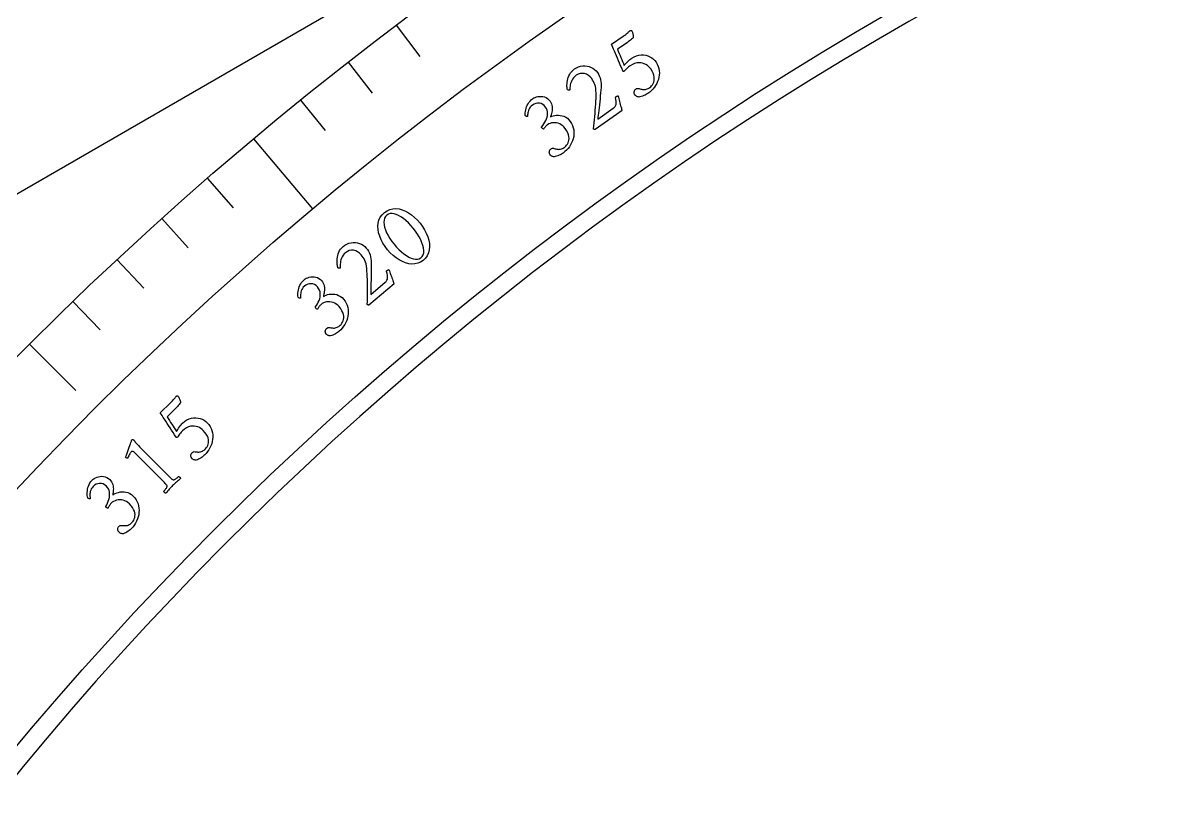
# Model space of a CAD drawing. Header units: millimetres. Extents: x -105 to 105, y -105 to 128.
# Drawn here: x -74.06 to -39.51, y 60.31 to 83.49 of the extents above; entities that cross this region are included whole.
import ezdxf

# ---------------------------------------------------------------- set-up
doc = ezdxf.new("R2010")
doc.units = ezdxf.units.MM
for name, color, linetype in [('CUT_INNER', 6, 'Continuous'), ('CUT_OUTER', 1, 'Continuous'), ('ENGRAVE', 7, 'Continuous'), ('ENGRAVE_FINE', 8, 'Continuous'), ('TEXT', 5, 'Continuous')]:
    doc.layers.add(name, color=color, linetype=linetype)

msp = doc.modelspace()

# ---------------------------------------------------------------- linework, layer by layer
at = {"layer": 'CUT_INNER'}
msp.add_arc((0, 0), 96.075, 98.085938, 87.539062, dxfattribs=at)
at = {"layer": 'CUT_OUTER'}
msp.add_lwpolyline([(30.8079, 103.6071), (32.4928, 102.4838), (76.8653, 76.8653), (105, 28.1347), (105, -28.1347), (76.8653, -76.8653), (28.1347, -105), (-28.1347, -105), (-76.8653, -76.8653), (-105, -28.1347), (-105, 28.1347), (-76.8653, 76.8653), (-32.6892, 102.3704), (-32.4055, 102.6778), (-32.4029, 102.6804), (-32.3998, 102.6824), (-30.8138, 103.6069)], dxfattribs=at)
at = {"layer": 'ENGRAVE'}
for points in [[(-67.1485, 80.0244), (-65.3815, 77.9187)], [(-73.8676, 73.8676), (-72.4792, 72.4792)]]:
    msp.add_lwpolyline(points, dxfattribs=at)
for radius in [104.4645, 101.7156, 96.6105]:
    msp.add_circle((0, 0), radius, dxfattribs=at)
at = {"layer": 'ENGRAVE_FINE'}
for points in [[(-62.8683, 83.4291), (-62.1593, 82.4882)], [(-64.3148, 82.3191), (-63.5895, 81.3908)], [(-65.7416, 81.1842), (-65.0002, 80.2686)], [(-68.5349, 78.8404), (-67.762, 77.9512)], [(-69.9004, 77.6323), (-69.1121, 76.7568)], [(-71.2446, 76.4005), (-70.4412, 75.5389)], [(-72.5671, 75.1455), (-71.7488, 74.298)]]:
    msp.add_lwpolyline(points, dxfattribs=at)
at = {"layer": 'TEXT'}
for points in [[(-55.8074, 82.4411), (-55.7365, 82.4833), (-55.6655, 82.514), (-55.5946, 82.533), (-55.5236, 82.5405), (-55.4542, 82.5382), (-55.3877, 82.5279), (-55.3241, 82.5097), (-55.2634, 82.4835), (-55.2073, 82.4507), (-55.1575, 82.4126), (-55.1139, 82.3693), (-55.0765, 82.3207), (-55.0399, 82.2589), (-55.0118, 82.1957), (-54.9922, 82.1309), (-54.981, 82.0647), (-54.9775, 81.9982), (-54.9805, 81.9325), (-54.9903, 81.8676), (-55.0067, 81.8035), (-55.0291, 81.741), (-55.0567, 81.6808), (-55.0897, 81.6231), (-55.128, 81.5676), (-55.1707, 81.5155), (-55.2171, 81.4674), (-55.2671, 81.4235), (-55.3209, 81.3837), (-55.3458, 81.368), (-55.3747, 81.3519), (-55.4077, 81.3356), (-55.4446, 81.319), (-55.4834, 81.3038), (-55.5218, 81.2916), (-55.56, 81.2826), (-55.5978, 81.2766), (-55.6066, 81.2777), (-55.6182, 81.2805), (-55.6326, 81.2848), (-55.65, 81.2907), (-55.6677, 81.2984), (-55.6831, 81.3081), (-55.6964, 81.3197), (-55.7074, 81.3332), (-55.7222, 81.3587), (-55.7314, 81.3844), (-55.7353, 81.4103), (-55.7337, 81.4363), (-55.7275, 81.4608), (-55.7175, 81.482), (-55.7038, 81.5001), (-55.6863, 81.5149), (-55.6618, 81.5282), (-55.6367, 81.535), (-55.6109, 81.5354), (-55.5845, 81.5293), (-55.558, 81.5206), (-55.5321, 81.513), (-55.5069, 81.5066), (-55.4821, 81.5013), (-55.4537, 81.4977), (-55.4253, 81.4978), (-55.3971, 81.5015), (-55.3689, 81.509), (-55.3414, 81.5191), (-55.3153, 81.5308), (-55.2903, 81.5441), (-55.2667, 81.5589), (-55.2367, 81.5824), (-55.2094, 81.6105), (-55.185, 81.6431), (-55.1634, 81.6801), (-55.1465, 81.7215), (-55.1359, 81.7669), (-55.1319, 81.8163), (-55.1343, 81.8698), (-55.1449, 81.9269), (-55.1656, 81.9872), (-55.1964, 82.0507), (-55.2372, 82.1173), (-55.2652, 82.1539), (-55.2985, 82.188), (-55.337, 82.2198), (-55.3808, 82.249), (-55.429, 82.2737), (-55.4808, 82.2914), (-55.5362, 82.3023), (-55.5952, 82.3063), (-55.6571, 82.3009), (-55.7213, 82.2835), (-55.7876, 82.2542), (-55.856, 82.213), (-55.8768, 82.1979), (-55.8999, 82.1792), (-55.9255, 82.1568), (-55.9534, 82.1307), (-55.9802, 82.1042), (-56.002, 82.0803), (-56.019, 82.059), (-56.0311, 82.0405), (-56.0351, 82.0387), (-56.0399, 82.0384), (-56.0455, 82.0396), (-56.0519, 82.0422), (-56.0583, 82.0459), (-56.0641, 82.0503), (-56.0693, 82.0554), (-56.0737, 82.0611), (-56.1059, 82.1369), (-56.138, 82.2128), (-56.1701, 82.2886), (-56.2022, 82.3645), (-56.2337, 82.4391), (-56.2641, 82.5111), (-56.2934, 82.5806), (-56.3216, 82.6474), (-56.3481, 82.7099), (-56.3724, 82.7661), (-56.3944, 82.8161), (-56.4141, 82.8598), (-56.0596, 83.1001), (-56.035, 83.1171), (-56.0104, 83.135), (-55.986, 83.1536), (-55.9617, 83.1731), (-55.9386, 83.1923), (-55.9177, 83.2102), (-55.899, 83.2268), (-55.8827, 83.2421), (-55.8693, 83.2549), (-55.8598, 83.2641), (-55.8541, 83.2696), (-55.8522, 83.2714), (-55.8439, 83.2719), (-55.8362, 83.2724), (-55.8293, 83.2729), (-55.823, 83.2733), (-55.8174, 83.2731), (-55.8124, 83.2716), (-55.8081, 83.2687), (-55.8045, 83.2645), (-55.8016, 83.259), (-55.7979, 83.2499), (-55.7933, 83.2372), (-55.7878, 83.2209), (-55.7821, 83.202), (-55.7769, 83.1818), (-55.772, 83.1602), (-55.7675, 83.1372), (-55.7641, 83.1139), (-55.7622, 83.0913), (-55.7619, 83.0694), (-55.7632, 83.0482), (-55.7874, 83.0284), (-55.8141, 83.0069), (-55.8433, 82.9838), (-55.8749, 82.959), (-55.9094, 82.9326), (-55.9475, 82.9047), (-55.989, 82.8753), (-56.0339, 82.8445), (-56.2353, 82.7079), (-56.2098, 82.6468), (-56.1838, 82.5854), (-56.1574, 82.5236), (-56.1304, 82.4614), (-56.1037, 82.3998), (-56.0781, 82.3394), (-56.0536, 82.2802), (-56.0302, 82.2224), (-56.0102, 82.2496), (-55.9859, 82.2787), (-55.9573, 82.3096), (-55.9243, 82.3423), (-55.8906, 82.3738), (-55.8599, 82.4007), (-55.8322, 82.4231), (-55.8074, 82.4411)], [(-56.2136, 81.3093), (-56.2051, 81.2709), (-56.1956, 81.2303), (-56.1849, 81.1875), (-56.1732, 81.1426), (-56.1611, 81.0975), (-56.1494, 81.0542), (-56.1379, 81.0127), (-56.1268, 80.9729), (-56.1168, 80.9372), (-56.1085, 80.9079), (-56.1019, 80.885), (-56.0971, 80.8685), (-56.9053, 80.3018), (-56.9109, 80.302), (-56.9172, 80.3028), (-56.9242, 80.3043), (-56.9318, 80.3064), (-56.9391, 80.309), (-56.9451, 80.3118), (-56.9497, 80.315), (-56.9529, 80.3184), (-56.9432, 80.409), (-56.9337, 80.5012), (-56.9243, 80.595), (-56.915, 80.6905), (-56.9063, 80.7863), (-56.8985, 80.8809), (-56.8916, 80.9744), (-56.8855, 81.0668), (-56.8807, 81.1562), (-56.8774, 81.241), (-56.8757, 81.321), (-56.8756, 81.3963), (-56.8785, 81.4707), (-56.8854, 81.5372), (-56.8966, 81.5959), (-56.9119, 81.6468), (-56.9309, 81.6932), (-56.9531, 81.7388), (-56.9785, 81.7835), (-57.0071, 81.8274), (-57.0521, 81.882), (-57.1029, 81.9253), (-57.1597, 81.9573), (-57.2224, 81.978), (-57.287, 81.9862), (-57.3495, 81.9805), (-57.4098, 81.9611), (-57.4681, 81.9279), (-57.5121, 81.8932), (-57.5496, 81.8554), (-57.5804, 81.8147), (-57.6045, 81.771), (-57.6233, 81.7265), (-57.6381, 81.6835), (-57.649, 81.642), (-57.6558, 81.6019), (-57.6599, 81.5653), (-57.6624, 81.5342), (-57.6635, 81.5088), (-57.663, 81.4889), (-57.671, 81.4846), (-57.6806, 81.4823), (-57.6916, 81.4817), (-57.7043, 81.483), (-57.7163, 81.4854), (-57.7256, 81.4882), (-57.7322, 81.4913), (-57.7361, 81.4947), (-57.7398, 81.511), (-57.7431, 81.5334), (-57.7458, 81.5617), (-57.7479, 81.596), (-57.7484, 81.6348), (-57.7462, 81.6764), (-57.7411, 81.7209), (-57.7333, 81.7682), (-57.7222, 81.8167), (-57.7073, 81.8647), (-57.6886, 81.9122), (-57.6662, 81.9592), (-57.6389, 82.0043), (-57.6059, 82.046), (-57.567, 82.0844), (-57.5224, 82.1194), (-57.4639, 82.155), (-57.4031, 82.1818), (-57.3399, 82.1996), (-57.2744, 82.2084), (-57.2088, 82.2091), (-57.1452, 82.2022), (-57.0837, 82.1879), (-57.0242, 82.166), (-56.9687, 82.1373), (-56.9191, 82.1022), (-56.8752, 82.0609), (-56.8372, 82.0134), (-56.8049, 81.9619), (-56.7782, 81.9087), (-56.757, 81.8539), (-56.7415, 81.7974), (-56.7309, 81.7398), (-56.7247, 81.6813), (-56.7228, 81.6221), (-56.7253, 81.562), (-56.7317, 81.4812), (-56.7392, 81.3971), (-56.7477, 81.3098), (-56.7573, 81.2193), (-56.7673, 81.1286), (-56.777, 81.0406), (-56.7867, 80.9554), (-56.7961, 80.873), (-56.805, 80.796), (-56.8127, 80.7271), (-56.8194, 80.6664), (-56.8251, 80.6138), (-56.3601, 80.9396), (-56.3288, 80.9655), (-56.3045, 80.9948), (-56.2872, 81.0275), (-56.277, 81.0636), (-56.2726, 81.104), (-56.2731, 81.1498), (-56.2783, 81.201), (-56.2884, 81.2575), (-56.2893, 81.2663), (-56.2869, 81.2747), (-56.2811, 81.2827), (-56.2719, 81.2904), (-56.2675, 81.293), (-56.2614, 81.2959), (-56.2538, 81.2989), (-56.2445, 81.3022), (-56.2349, 81.3053), (-56.2266, 81.3074), (-56.2195, 81.3088), (-56.2136, 81.3093)], [(-58.7754, 81.2273), (-58.7429, 81.2475), (-58.7058, 81.2644), (-58.6641, 81.2781), (-58.6178, 81.2886), (-58.569, 81.2945), (-58.5199, 81.2944), (-58.4704, 81.2885), (-58.4207, 81.2767), (-58.3727, 81.2578), (-58.3287, 81.2307), (-58.2886, 81.1954), (-58.2524, 81.1518), (-58.2287, 81.1138), (-58.2107, 81.0741), (-58.1985, 81.0325), (-58.192, 80.989), (-58.19, 80.945), (-58.1913, 80.9018), (-58.1958, 80.8594), (-58.2037, 80.8178), (-58.2133, 80.7783), (-58.2233, 80.7421), (-58.2337, 80.7093), (-58.2444, 80.6799), (-58.2052, 80.6975), (-58.1616, 80.7115), (-58.1136, 80.7219), (-58.0612, 80.7286), (-58.0065, 80.7303), (-57.9515, 80.7256), (-57.8963, 80.7146), (-57.8408, 80.6971), (-57.787, 80.6718), (-57.7369, 80.6374), (-57.6904, 80.5938), (-57.6476, 80.5411), (-57.6091, 80.4805), (-57.579, 80.4182), (-57.5574, 80.3541), (-57.5441, 80.2883), (-57.5385, 80.2219), (-57.5395, 80.1561), (-57.5472, 80.0909), (-57.5615, 80.0263), (-57.5819, 79.9631), (-57.6077, 79.9022), (-57.6388, 79.8434), (-57.6753, 79.7868), (-57.7164, 79.7333), (-57.7612, 79.6838), (-57.8099, 79.6383), (-57.8623, 79.5969), (-57.8867, 79.5803), (-57.9151, 79.5634), (-57.9475, 79.546), (-57.9839, 79.5283), (-58.0222, 79.5118), (-58.0603, 79.4985), (-58.0981, 79.4882), (-58.1357, 79.481), (-58.1445, 79.4819), (-58.1562, 79.4843), (-58.1708, 79.4881), (-58.1883, 79.4935), (-58.2062, 79.5007), (-58.222, 79.5098), (-58.2356, 79.521), (-58.2471, 79.5342), (-58.2626, 79.5592), (-58.2727, 79.5846), (-58.2773, 79.6103), (-58.2765, 79.6364), (-58.2711, 79.661), (-58.2618, 79.6826), (-58.2487, 79.7011), (-58.2317, 79.7164), (-58.2076, 79.7305), (-58.1827, 79.7381), (-58.1569, 79.7393), (-58.1304, 79.7341), (-58.1036, 79.7262), (-58.0776, 79.7194), (-58.0521, 79.7138), (-58.0272, 79.7093), (-57.9987, 79.7066), (-57.9703, 79.7076), (-57.9422, 79.7122), (-57.9143, 79.7206), (-57.8871, 79.7316), (-57.8613, 79.7441), (-57.8369, 79.7581), (-57.8137, 79.7736), (-57.7844, 79.7981), (-57.7581, 79.8271), (-57.7347, 79.8604), (-57.7143, 79.8981), (-57.6986, 79.94), (-57.6896, 79.9857), (-57.6871, 80.0352), (-57.6911, 80.0886), (-57.7036, 80.1454), (-57.7262, 80.205), (-57.7589, 80.2675), (-57.8018, 80.3328), (-57.8378, 80.3771), (-57.8771, 80.4147), (-57.9198, 80.4457), (-57.9658, 80.4699), (-58.0137, 80.4877), (-58.062, 80.4996), (-58.1108, 80.5054), (-58.1601, 80.5053), (-58.2082, 80.499), (-58.2535, 80.4867), (-58.296, 80.4682), (-58.3356, 80.4435), (-58.3542, 80.4289), (-58.3719, 80.4126), (-58.3887, 80.3948), (-58.4045, 80.3753), (-58.4191, 80.3564), (-58.432, 80.3399), (-58.4434, 80.3259), (-58.4532, 80.3145), (-58.4667, 80.3199), (-58.4791, 80.3275), (-58.4903, 80.3372), (-58.5004, 80.3492), (-58.5057, 80.3571), (-58.5095, 80.3643), (-58.5119, 80.3707), (-58.5129, 80.3764), (-58.4757, 80.4219), (-58.4416, 80.4691), (-58.4106, 80.5181), (-58.3828, 80.5689), (-58.3596, 80.6207), (-58.3426, 80.6727), (-58.332, 80.725), (-58.3275, 80.7774), (-58.3309, 80.8296), (-58.3437, 80.8812), (-58.3657, 80.9322), (-58.3971, 80.9825), (-58.4333, 81.0241), (-58.4747, 81.0559), (-58.5216, 81.0781), (-58.5737, 81.0904), (-58.628, 81.0924), (-58.6813, 81.0833), (-58.7334, 81.0633), (-58.7845, 81.0321), (-58.819, 81.0038), (-58.8479, 80.9729), (-58.8713, 80.9394), (-58.8892, 80.9034), (-58.9027, 80.867), (-58.9132, 80.8324), (-58.9205, 80.7995), (-58.9248, 80.7684), (-58.9276, 80.7409), (-58.9302, 80.7186), (-58.9328, 80.7016), (-58.9354, 80.6898), (-58.9409, 80.6874), (-58.948, 80.687), (-58.9566, 80.6887), (-58.9667, 80.6924), (-58.9769, 80.6977), (-58.986, 80.7038), (-58.9938, 80.7108), (-59.0005, 80.7186), (-59.001, 80.7597), (-58.9987, 80.8022), (-58.9934, 80.8462), (-58.9852, 80.8915), (-58.9738, 80.9374), (-58.9585, 80.9828), (-58.9394, 81.0278), (-58.9165, 81.0724), (-58.8891, 81.1153), (-58.8564, 81.1554), (-58.8185, 81.1928), (-58.7754, 81.2273)], [(-63.2247, 77.8104), (-63.1432, 77.8665), (-63.0579, 77.9051), (-62.9688, 77.9264), (-62.8761, 77.9302), (-62.7816, 77.9186), (-62.6872, 77.8934), (-62.593, 77.8546), (-62.4989, 77.8023), (-62.4069, 77.7383), (-62.3188, 77.6648), (-62.2348, 77.5818), (-62.1547, 77.4892), (-62.0818, 77.3909), (-62.0191, 77.2907), (-61.9666, 77.1886), (-61.9244, 77.0847), (-61.8936, 76.9814), (-61.8757, 76.8809), (-61.8704, 76.7833), (-61.878, 76.6885), (-61.8998, 76.5991), (-61.9374, 76.5173), (-61.9908, 76.4433), (-62.0599, 76.3769), (-62.1372, 76.3243), (-62.2194, 76.2882), (-62.3066, 76.2686), (-62.3988, 76.2654), (-62.4937, 76.2769), (-62.5887, 76.3015), (-62.684, 76.3392), (-62.7794, 76.39), (-62.873, 76.4522), (-62.9625, 76.5242), (-63.0479, 76.6059), (-63.1293, 76.6973), (-63.2034, 76.7947), (-63.2673, 76.8941), (-63.3209, 76.9956), (-63.3642, 77.0992), (-63.3956, 77.2025), (-63.4137, 77.3031), (-63.4185, 77.4011), (-63.4099, 77.4965), (-63.3869, 77.5866), (-63.3484, 77.669), (-63.2943, 77.7436), (-63.2247, 77.8104)], [(-63.1465, 77.7377), (-63.1878, 77.6953), (-63.2171, 77.6449), (-63.2343, 77.5865), (-63.2394, 77.5201), (-63.2336, 77.4478), (-63.218, 77.3713), (-63.1925, 77.2908), (-63.1572, 77.2063), (-63.113, 77.1196), (-63.0609, 77.0327), (-63.0011, 76.9455), (-62.9333, 76.8582), (-62.8618, 76.7755), (-62.7887, 76.7), (-62.7139, 76.6319), (-62.6375, 76.571), (-62.5616, 76.5186), (-62.4884, 76.4761), (-62.4179, 76.4435), (-62.3501, 76.4208), (-62.2869, 76.4094), (-62.2301, 76.4107), (-62.1797, 76.4247), (-62.1357, 76.4515), (-62.0924, 76.4959), (-62.0623, 76.5479), (-62.0455, 76.6076), (-62.0419, 76.675), (-62.05, 76.7482), (-62.0682, 76.8256), (-62.0964, 76.9071), (-62.1347, 76.9927), (-62.1814, 77.0802), (-62.2348, 77.1676), (-62.2948, 77.2548), (-62.3615, 77.3417), (-62.4329, 77.4257), (-62.5052, 77.5017), (-62.5784, 77.5697), (-62.6525, 77.6295), (-62.7259, 77.6804), (-62.7971, 77.7213), (-62.8659, 77.7523), (-62.9325, 77.7733), (-62.995, 77.783), (-63.0515, 77.7804), (-63.102, 77.7653), (-63.1465, 77.7377)], [(-63.0863, 76.1005), (-63.0745, 76.063), (-63.0614, 76.0234), (-63.0471, 75.9818), (-63.0315, 75.938), (-63.0155, 75.8942), (-63, 75.852), (-62.985, 75.8117), (-62.9705, 75.773), (-62.9574, 75.7384), (-62.9465, 75.7099), (-62.938, 75.6876), (-62.9318, 75.6716), (-63.6875, 75.0366), (-63.6931, 75.0363), (-63.6995, 75.0366), (-63.7065, 75.0374), (-63.7144, 75.0389), (-63.7219, 75.0408), (-63.728, 75.0431), (-63.7329, 75.0459), (-63.7364, 75.049), (-63.7346, 75.1401), (-63.7331, 75.2328), (-63.732, 75.3271), (-63.7311, 75.423), (-63.7308, 75.5191), (-63.7312, 75.6141), (-63.7324, 75.7078), (-63.7345, 75.8004), (-63.7375, 75.8899), (-63.7416, 75.9746), (-63.7469, 76.0545), (-63.7534, 76.1296), (-63.7627, 76.2034), (-63.7754, 76.269), (-63.7916, 76.3265), (-63.8113, 76.3759), (-63.8343, 76.4205), (-63.8604, 76.464), (-63.8896, 76.5063), (-63.9219, 76.5475), (-63.9714, 76.598), (-64.0259, 76.6367), (-64.0852, 76.6636), (-64.1495, 76.6788), (-64.2145, 76.6813), (-64.2763, 76.6702), (-64.3348, 76.6456), (-64.3899, 76.6075), (-64.4308, 76.569), (-64.4648, 76.5282), (-64.4919, 76.4849), (-64.5121, 76.4393), (-64.527, 76.3933), (-64.538, 76.3492), (-64.5451, 76.3069), (-64.5485, 76.2663), (-64.5493, 76.2295), (-64.5492, 76.1983), (-64.548, 76.1729), (-64.5458, 76.1531), (-64.5534, 76.1482), (-64.5627, 76.145), (-64.5737, 76.1435), (-64.5864, 76.1437), (-64.5986, 76.1451), (-64.6081, 76.147), (-64.6149, 76.1495), (-64.6191, 76.1525), (-64.6243, 76.1685), (-64.6294, 76.1905), (-64.6346, 76.2185), (-64.6397, 76.2525), (-64.6436, 76.291), (-64.645, 76.3327), (-64.6439, 76.3774), (-64.6402, 76.4253), (-64.6334, 76.4745), (-64.6227, 76.5237), (-64.6082, 76.5726), (-64.59, 76.6214), (-64.5667, 76.6687), (-64.5374, 76.7132), (-64.5021, 76.7547), (-64.4607, 76.7935), (-64.4056, 76.8341), (-64.3473, 76.866), (-64.2859, 76.8893), (-64.2214, 76.9038), (-64.1561, 76.9102), (-64.0921, 76.9089), (-64.0296, 76.8999), (-63.9685, 76.8833), (-63.9107, 76.8595), (-63.8582, 76.829), (-63.8109, 76.7917), (-63.7689, 76.7476), (-63.7322, 76.6991), (-63.7009, 76.6485), (-63.6751, 76.5957), (-63.6547, 76.5408), (-63.6391, 76.4843), (-63.6278, 76.4266), (-63.6208, 76.3677), (-63.618, 76.3077), (-63.6174, 76.2266), (-63.6175, 76.1422), (-63.6184, 76.0545), (-63.62, 75.9635), (-63.6221, 75.8722), (-63.6241, 75.7838), (-63.6263, 75.6981), (-63.6285, 75.6151), (-63.6306, 75.5377), (-63.6324, 75.4684), (-63.6338, 75.4073), (-63.6348, 75.3544), (-63.2, 75.7195), (-63.1711, 75.748), (-63.1494, 75.7793), (-63.135, 75.8134), (-63.128, 75.8502), (-63.1271, 75.8909), (-63.1316, 75.9365), (-63.1413, 75.987), (-63.1563, 76.0425), (-63.158, 76.0511), (-63.1563, 76.0597), (-63.1512, 76.0682), (-63.1427, 76.0766), (-63.1385, 76.0796), (-63.1327, 76.083), (-63.1254, 76.0867), (-63.1164, 76.0908), (-63.1072, 76.0947), (-63.0991, 76.0976), (-63.0921, 76.0995), (-63.0863, 76.1005)], [(-65.6311, 75.7956), (-65.6006, 75.8185), (-65.5651, 75.8386), (-65.5248, 75.8559), (-65.4795, 75.8704), (-65.4314, 75.8805), (-65.3825, 75.8847), (-65.3327, 75.8832), (-65.2821, 75.8757), (-65.2327, 75.8611), (-65.1864, 75.8379), (-65.1434, 75.8062), (-65.1035, 75.7659), (-65.0766, 75.7302), (-65.0553, 75.6922), (-65.0395, 75.6518), (-65.0292, 75.6091), (-65.0234, 75.5654), (-65.0209, 75.5223), (-65.0217, 75.4797), (-65.0259, 75.4375), (-65.0321, 75.3973), (-65.0389, 75.3604), (-65.0464, 75.3268), (-65.0545, 75.2965), (-65.017, 75.3175), (-64.9748, 75.3352), (-64.9279, 75.3498), (-64.8762, 75.361), (-64.8219, 75.3675), (-64.7667, 75.3677), (-64.7107, 75.3614), (-64.6539, 75.3489), (-64.5981, 75.3284), (-64.5452, 75.2984), (-64.4951, 75.2591), (-64.4478, 75.2103), (-64.4042, 75.1533), (-64.3688, 75.0938), (-64.3417, 75.0319), (-64.3227, 74.9674), (-64.3113, 74.9018), (-64.3066, 74.8362), (-64.3086, 74.7706), (-64.3172, 74.705), (-64.3321, 74.6403), (-64.3524, 74.5773), (-64.3783, 74.516), (-64.4097, 74.4564), (-64.446, 74.3996), (-64.4863, 74.3464), (-64.5308, 74.2968), (-64.5794, 74.2509), (-64.6023, 74.2323), (-64.6292, 74.213), (-64.6599, 74.1929), (-64.6946, 74.172), (-64.7313, 74.1523), (-64.7681, 74.1357), (-64.8049, 74.1222), (-64.8417, 74.1117), (-64.8506, 74.1118), (-64.8624, 74.1132), (-64.8773, 74.1157), (-64.8952, 74.1196), (-64.9137, 74.1251), (-64.9302, 74.1329), (-64.9447, 74.1428), (-64.9573, 74.155), (-64.9749, 74.1786), (-64.9872, 74.203), (-64.9941, 74.2282), (-64.9956, 74.2542), (-64.9923, 74.2792), (-64.9849, 74.3015), (-64.9735, 74.3211), (-64.9579, 74.3379), (-64.9351, 74.354), (-64.9109, 74.3637), (-64.8854, 74.3672), (-64.8584, 74.3643), (-64.8311, 74.3587), (-64.8046, 74.3542), (-64.7787, 74.3509), (-64.7535, 74.3486), (-64.7248, 74.3483), (-64.6967, 74.3518), (-64.6691, 74.3589), (-64.642, 74.3697), (-64.6159, 74.383), (-64.5913, 74.3977), (-64.5681, 74.4138), (-64.5464, 74.4313), (-64.5194, 74.4582), (-64.4957, 74.4893), (-64.4753, 74.5246), (-64.4583, 74.5639), (-64.4463, 74.607), (-64.4412, 74.6533), (-64.4431, 74.7029), (-64.4518, 74.7558), (-64.4691, 74.8112), (-64.4968, 74.8686), (-64.5349, 74.928), (-64.5834, 74.9893), (-64.6231, 75.0303), (-64.6655, 75.0644), (-64.7107, 75.0915), (-64.7586, 75.1116), (-64.8079, 75.1252), (-64.8571, 75.1328), (-64.9062, 75.1344), (-64.9553, 75.1299), (-65.0027, 75.1195), (-65.0467, 75.1032), (-65.0874, 75.0811), (-65.1247, 75.0531), (-65.142, 75.0369), (-65.1582, 75.0192), (-65.1734, 74.9999), (-65.1874, 74.9792), (-65.2003, 74.959), (-65.2118, 74.9415), (-65.2219, 74.9266), (-65.2307, 74.9144), (-65.2446, 74.9185), (-65.2575, 74.925), (-65.2696, 74.9338), (-65.2806, 74.9448), (-65.2866, 74.9523), (-65.2911, 74.9591), (-65.2941, 74.9653), (-65.2955, 74.9708), (-65.2624, 75.0193), (-65.2326, 75.0693), (-65.206, 75.1209), (-65.1826, 75.1739), (-65.164, 75.2276), (-65.1517, 75.2809), (-65.1456, 75.3338), (-65.1458, 75.3864), (-65.1537, 75.4381), (-65.1709, 75.4884), (-65.1973, 75.5373), (-65.233, 75.5847), (-65.2726, 75.623), (-65.3167, 75.6511), (-65.3653, 75.669), (-65.4183, 75.6768), (-65.4726, 75.674), (-65.5248, 75.6604), (-65.575, 75.6358), (-65.6232, 75.6004), (-65.6551, 75.5692), (-65.6812, 75.5359), (-65.7016, 75.5005), (-65.7163, 75.463), (-65.7266, 75.4256), (-65.734, 75.3901), (-65.7385, 75.3568), (-65.74, 75.3254), (-65.7404, 75.2977), (-65.7411, 75.2753), (-65.7422, 75.2581), (-65.7437, 75.2462), (-65.749, 75.2433), (-65.756, 75.2423), (-65.7647, 75.2432), (-65.7751, 75.2461), (-65.7858, 75.2504), (-65.7953, 75.2557), (-65.8038, 75.262), (-65.8111, 75.2692), (-65.8152, 75.3101), (-65.8165, 75.3527), (-65.8151, 75.3969), (-65.811, 75.4428), (-65.8035, 75.4895), (-65.7922, 75.5361), (-65.7771, 75.5826), (-65.7582, 75.6289), (-65.7347, 75.6741), (-65.7056, 75.7169), (-65.6711, 75.7574), (-65.6311, 75.7956)], [(-69.2753, 71.4978), (-69.2128, 71.5517), (-69.1482, 71.5942), (-69.0817, 71.6253), (-69.0131, 71.6449), (-68.9443, 71.6547), (-68.877, 71.6562), (-68.8112, 71.6493), (-68.7469, 71.634), (-68.686, 71.6115), (-68.6303, 71.5826), (-68.5798, 71.5475), (-68.5346, 71.5061), (-68.4878, 71.4516), (-68.4492, 71.3942), (-68.4186, 71.3339), (-68.3961, 71.2706), (-68.3811, 71.2057), (-68.3727, 71.1405), (-68.371, 71.0748), (-68.376, 71.0089), (-68.3872, 70.9434), (-68.404, 70.8794), (-68.4265, 70.8168), (-68.4545, 70.7556), (-68.4876, 70.6968), (-68.5249, 70.6414), (-68.5666, 70.5895), (-68.6125, 70.5409), (-68.6344, 70.5211), (-68.6601, 70.5003), (-68.6897, 70.4785), (-68.7232, 70.4557), (-68.7587, 70.434), (-68.7945, 70.4153), (-68.8305, 70.3998), (-68.8667, 70.3873), (-68.8755, 70.3869), (-68.8874, 70.3876), (-68.9024, 70.3894), (-68.9205, 70.3922), (-68.9393, 70.3967), (-68.9562, 70.4035), (-68.9712, 70.4127), (-68.9845, 70.4241), (-69.0034, 70.4467), (-69.017, 70.4703), (-69.0253, 70.4951), (-69.0282, 70.521), (-69.0263, 70.5462), (-69.0202, 70.5689), (-69.0099, 70.589), (-68.9952, 70.6067), (-68.9734, 70.624), (-68.9498, 70.6351), (-68.9245, 70.64), (-68.8974, 70.6385), (-68.8699, 70.6345), (-68.8431, 70.6316), (-68.817, 70.6296), (-68.7918, 70.6287), (-68.7632, 70.6301), (-68.7352, 70.6351), (-68.7081, 70.6437), (-68.6816, 70.656), (-68.6563, 70.6707), (-68.6326, 70.6868), (-68.6103, 70.7042), (-68.5896, 70.7228), (-68.5641, 70.7513), (-68.5422, 70.7836), (-68.5238, 70.8199), (-68.509, 70.8602), (-68.4994, 70.9039), (-68.497, 70.9504), (-68.5015, 70.9998), (-68.5132, 71.0521), (-68.5336, 71.1065), (-68.5644, 71.1623), (-68.6058, 71.2194), (-68.6576, 71.278), (-68.6915, 71.3091), (-68.7302, 71.3369), (-68.7736, 71.3615), (-68.8218, 71.3827), (-68.8735, 71.3986), (-68.9276, 71.4071), (-68.9841, 71.4082), (-69.0429, 71.4019), (-69.103, 71.3858), (-69.1631, 71.3576), (-69.2233, 71.3172), (-69.2836, 71.2647), (-69.3014, 71.2462), (-69.3209, 71.2238), (-69.3422, 71.1973), (-69.3652, 71.1668), (-69.387, 71.136), (-69.4043, 71.1086), (-69.4173, 71.0848), (-69.426, 71.0644), (-69.4297, 71.062), (-69.4344, 71.0608), (-69.4401, 71.061), (-69.4468, 71.0625), (-69.4538, 71.065), (-69.4603, 71.0684), (-69.4662, 71.0724), (-69.4716, 71.0773), (-69.5164, 71.1464), (-69.5613, 71.2155), (-69.6061, 71.2846), (-69.6508, 71.3538), (-69.6948, 71.4218), (-69.7373, 71.4874), (-69.7782, 71.5507), (-69.8175, 71.6117), (-69.8545, 71.6686), (-69.8881, 71.7197), (-69.9185, 71.7651), (-69.9455, 71.8047), (-69.6381, 72.1029), (-69.6168, 72.124), (-69.5958, 72.1458), (-69.5749, 72.1684), (-69.5544, 72.1918), (-69.5349, 72.2148), (-69.5175, 72.2361), (-69.502, 72.2556), (-69.4885, 72.2736), (-69.4776, 72.2885), (-69.4698, 72.2992), (-69.4651, 72.3056), (-69.4636, 72.3077), (-69.4555, 72.3096), (-69.4481, 72.3114), (-69.4413, 72.3131), (-69.4352, 72.3146), (-69.4296, 72.3154), (-69.4245, 72.3148), (-69.4197, 72.3127), (-69.4155, 72.3091), (-69.4117, 72.3043), (-69.4064, 72.296), (-69.3997, 72.2842), (-69.3914, 72.2691), (-69.3826, 72.2515), (-69.3739, 72.2326), (-69.3653, 72.2121), (-69.3569, 72.1903), (-69.3495, 72.1679), (-69.3437, 72.146), (-69.3396, 72.1244), (-69.3372, 72.1033), (-69.3576, 72.0796), (-69.3802, 72.0538), (-69.4049, 72.026), (-69.4317, 71.9961), (-69.4611, 71.9641), (-69.4937, 71.93), (-69.5295, 71.8939), (-69.5685, 71.8557), (-69.7431, 71.6862), (-69.7073, 71.6305), (-69.6711, 71.5745), (-69.6343, 71.5182), (-69.5969, 71.4617), (-69.56, 71.4056), (-69.5243, 71.3506), (-69.4899, 71.2966), (-69.4567, 71.2437), (-69.4418, 71.274), (-69.4229, 71.3068), (-69.4001, 71.3423), (-69.3733, 71.3802), (-69.3456, 71.417), (-69.32, 71.4489), (-69.2966, 71.4758), (-69.2753, 71.4978)], [(-69.8802, 69.7766), (-70.701, 70.5962), (-70.7218, 70.6157), (-70.7403, 70.6307), (-70.7566, 70.6411), (-70.7707, 70.647), (-70.7836, 70.6486), (-70.7961, 70.6465), (-70.8081, 70.6407), (-70.8199, 70.631), (-70.832, 70.6169), (-70.8453, 70.5977), (-70.8598, 70.5734), (-70.8755, 70.544), (-70.8906, 70.5138), (-70.9035, 70.4871), (-70.9142, 70.464), (-70.9227, 70.4445), (-70.9386, 70.4438), (-70.9529, 70.4463), (-70.9657, 70.4519), (-70.9769, 70.4607), (-70.977, 70.4608), (-70.9774, 70.4612), (-70.9781, 70.4618), (-70.979, 70.4627), (-70.9825, 70.4668), (-70.9847, 70.4705), (-70.9856, 70.474), (-70.9852, 70.4773), (-70.9624, 70.5379), (-70.94, 70.5983), (-70.9181, 70.6583), (-70.8967, 70.7182), (-70.8764, 70.7753), (-70.8578, 70.8273), (-70.8408, 70.8742), (-70.8256, 70.916), (-70.8129, 70.9505), (-70.8035, 70.9755), (-70.7974, 70.9908), (-70.7947, 70.9967), (-70.7905, 71.0009), (-70.7848, 71.0049), (-70.7784, 71.0067), (-70.7713, 71.0061), (-70.7633, 71.0031), (-70.7554, 70.9991), (-70.7482, 70.9953), (-70.7419, 70.9918), (-70.7363, 70.9886), (-70.7336, 70.9849), (-70.7257, 70.9737), (-70.7124, 70.9552), (-70.6939, 70.9292), (-70.6695, 70.8974), (-70.6388, 70.8613), (-70.6017, 70.821), (-70.5582, 70.7763), (-69.7206, 69.9361), (-69.6981, 69.9137), (-69.6763, 69.8922), (-69.6551, 69.8716), (-69.6346, 69.8519), (-69.6148, 69.834), (-69.596, 69.8188), (-69.578, 69.8064), (-69.561, 69.7967), (-69.5524, 69.7951), (-69.5413, 69.7966), (-69.5276, 69.8012), (-69.5113, 69.8089), (-69.4938, 69.8187), (-69.4766, 69.8295), (-69.4596, 69.8413), (-69.4429, 69.8542), (-69.4276, 69.8666), (-69.4149, 69.8773), (-69.4048, 69.8862), (-69.3973, 69.8933), (-69.3896, 69.8911), (-69.381, 69.8867), (-69.3715, 69.8801), (-69.3611, 69.8713), (-69.3516, 69.8616), (-69.3448, 69.8523), (-69.3407, 69.8434), (-69.3393, 69.8349), (-69.3718, 69.8067), (-69.4028, 69.7796), (-69.4323, 69.7537), (-69.4605, 69.7289), (-69.4882, 69.704), (-69.5166, 69.6777), (-69.5456, 69.6499), (-69.5752, 69.6207), (-69.6033, 69.5922), (-69.6297, 69.5646), (-69.6544, 69.538), (-69.6774, 69.5122), (-69.7004, 69.4859), (-69.725, 69.4576), (-69.7514, 69.4274), (-69.7793, 69.3953), (-69.7878, 69.3966), (-69.7967, 69.4007), (-69.806, 69.4075), (-69.8157, 69.417), (-69.8245, 69.4274), (-69.8311, 69.4369), (-69.8355, 69.4455), (-69.8376, 69.4533), (-69.8306, 69.4608), (-69.8217, 69.4709), (-69.811, 69.4836), (-69.7985, 69.4988), (-69.7856, 69.5155), (-69.7738, 69.5325), (-69.763, 69.5497), (-69.7532, 69.5672), (-69.7456, 69.5833), (-69.7414, 69.5967), (-69.7405, 69.6072), (-69.743, 69.6148), (-69.7526, 69.6319), (-69.7649, 69.6501), (-69.7797, 69.6692), (-69.7971, 69.6895), (-69.8163, 69.7105), (-69.8366, 69.732), (-69.8579, 69.7541), (-69.8802, 69.7766)], [(-71.9874, 69.787), (-71.959, 69.8126), (-71.9254, 69.8357), (-71.8867, 69.8564), (-71.8429, 69.8748), (-71.7958, 69.889), (-71.7475, 69.8975), (-71.6977, 69.9003), (-71.6467, 69.8973), (-71.5962, 69.887), (-71.5481, 69.868), (-71.5025, 69.8401), (-71.4592, 69.8035), (-71.4293, 69.7702), (-71.4048, 69.7342), (-71.3855, 69.6953), (-71.3715, 69.6537), (-71.3619, 69.6107), (-71.3557, 69.568), (-71.3528, 69.5254), (-71.3533, 69.4831), (-71.3559, 69.4425), (-71.3595, 69.4051), (-71.364, 69.371), (-71.3694, 69.3401), (-71.3339, 69.3643), (-71.2934, 69.3856), (-71.248, 69.4042), (-71.1975, 69.4199), (-71.1439, 69.4311), (-71.0889, 69.4361), (-71.0326, 69.4347), (-70.9749, 69.4272), (-70.9176, 69.4116), (-70.8623, 69.3864), (-70.8089, 69.3516), (-70.7576, 69.3071), (-70.7092, 69.2541), (-70.6687, 69.1979), (-70.6363, 69.1386), (-70.6118, 69.0761), (-70.5947, 69.0117), (-70.5843, 68.9467), (-70.5805, 68.8812), (-70.5835, 68.8151), (-70.5926, 68.7493), (-70.6074, 68.6848), (-70.6278, 68.6215), (-70.6539, 68.5594), (-70.6851, 68.4996), (-70.7207, 68.4431), (-70.7607, 68.3899), (-70.8051, 68.3399), (-70.8263, 68.3194), (-70.8513, 68.2978), (-70.8802, 68.2751), (-70.913, 68.2513), (-70.9478, 68.2284), (-70.983, 68.2087), (-71.0184, 68.192), (-71.0543, 68.1784), (-71.0631, 68.1777), (-71.075, 68.178), (-71.09, 68.1793), (-71.1082, 68.1815), (-71.1271, 68.1855), (-71.1442, 68.1917), (-71.1596, 68.2004), (-71.1732, 68.2114), (-71.1928, 68.2334), (-71.2071, 68.2566), (-71.2162, 68.2811), (-71.2199, 68.3069), (-71.2188, 68.3321), (-71.2134, 68.355), (-71.2037, 68.3755), (-71.1896, 68.3935), (-71.1684, 68.4116), (-71.1452, 68.4234), (-71.12, 68.429), (-71.0929, 68.4285), (-71.0652, 68.4253), (-71.0384, 68.4232), (-71.0123, 68.4221), (-70.987, 68.422), (-70.9584, 68.4243), (-70.9307, 68.4302), (-70.9038, 68.4397), (-70.8778, 68.4528), (-70.853, 68.4683), (-70.8297, 68.4851), (-70.808, 68.5031), (-70.7879, 68.5224), (-70.7633, 68.5517), (-70.7424, 68.5847), (-70.7252, 68.6216), (-70.7116, 68.6623), (-70.7035, 68.7063), (-70.7025, 68.7528), (-70.7086, 68.8021), (-70.7219, 68.8539), (-70.744, 68.9077), (-70.7766, 68.9624), (-70.8197, 69.0183), (-70.8733, 69.0751), (-70.9165, 69.1126), (-70.9617, 69.1428), (-71.0091, 69.1658), (-71.0586, 69.1817), (-71.1088, 69.191), (-71.1585, 69.1942), (-71.2076, 69.1915), (-71.2561, 69.1828), (-71.3024, 69.1683), (-71.3449, 69.1483), (-71.3835, 69.1227), (-71.4182, 69.0915), (-71.434, 69.0739), (-71.4486, 69.0548), (-71.462, 69.0343), (-71.4743, 69.0124), (-71.4853, 68.9912), (-71.4952, 68.9727), (-71.504, 68.957), (-71.5117, 68.9441), (-71.5259, 68.947), (-71.5394, 68.9523), (-71.5521, 68.96), (-71.5641, 68.97), (-71.5707, 68.9769), (-71.5758, 68.9833), (-71.5792, 68.9892), (-71.5811, 68.9947), (-71.5524, 69.0459), (-71.5271, 69.0983), (-71.5051, 69.1519), (-71.4864, 69.2068), (-71.4726, 69.2619), (-71.4649, 69.3161), (-71.4635, 69.3693), (-71.4683, 69.4217), (-71.4807, 69.4726), (-71.5022, 69.5212), (-71.5327, 69.5675), (-71.5724, 69.6117), (-71.6152, 69.6463), (-71.6616, 69.6705), (-71.7115, 69.6841), (-71.7651, 69.6873), (-71.8189, 69.6798), (-71.8697, 69.6616), (-71.9176, 69.6328), (-71.9625, 69.5933), (-71.9915, 69.5594), (-72.0147, 69.5239), (-72.0319, 69.4869), (-72.0432, 69.4483), (-72.0502, 69.4101), (-72.0545, 69.3742), (-72.0561, 69.3405), (-72.0549, 69.3092), (-72.0528, 69.2816), (-72.0516, 69.2592), (-72.0512, 69.2419), (-72.0517, 69.2299), (-72.0567, 69.2265), (-72.0636, 69.2249), (-72.0723, 69.2251), (-72.0829, 69.2271), (-72.0939, 69.2304), (-72.1039, 69.2349), (-72.1129, 69.2404), (-72.1208, 69.247), (-72.1284, 69.2874), (-72.1335, 69.3297), (-72.136, 69.3739), (-72.1358, 69.4199), (-72.1324, 69.4671), (-72.1253, 69.5145), (-72.1143, 69.5621), (-72.0995, 69.6099), (-72.08, 69.657), (-72.0548, 69.7022), (-72.0239, 69.7455), (-71.9874, 69.787)]]:
    msp.add_lwpolyline(points, close=True, dxfattribs=at)

doc.saveas('drawing.dxf')
